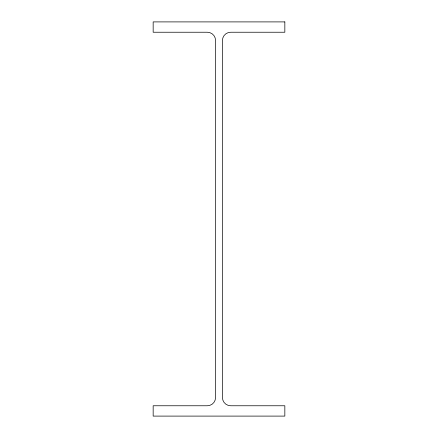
<?xml version="1.0" encoding="UTF-8"?>
<svg xmlns="http://www.w3.org/2000/svg" width="438" height="438" viewBox="0 0 438 438"><rect width="100%" height="100%" fill="white"/><g stroke="black" fill="none" stroke-linecap="round" stroke-linejoin="round"><path stroke-width="0.66" d="M284.837 21.9L153.163 21.9L153.163 32.237L207.316 32.237A8.245 8.245 0 0 1 215.562 40.482L215.562 397.518A8.245 8.245 0 0 1 207.316 405.763L153.163 405.763L153.163 416.1L284.837 416.1L284.837 405.763L230.684 405.763A8.245 8.245 0 0 1 222.438 397.518L222.438 40.482A8.245 8.245 0 0 1 230.684 32.237L284.837 32.237L284.837 21.9"/></g></svg>
